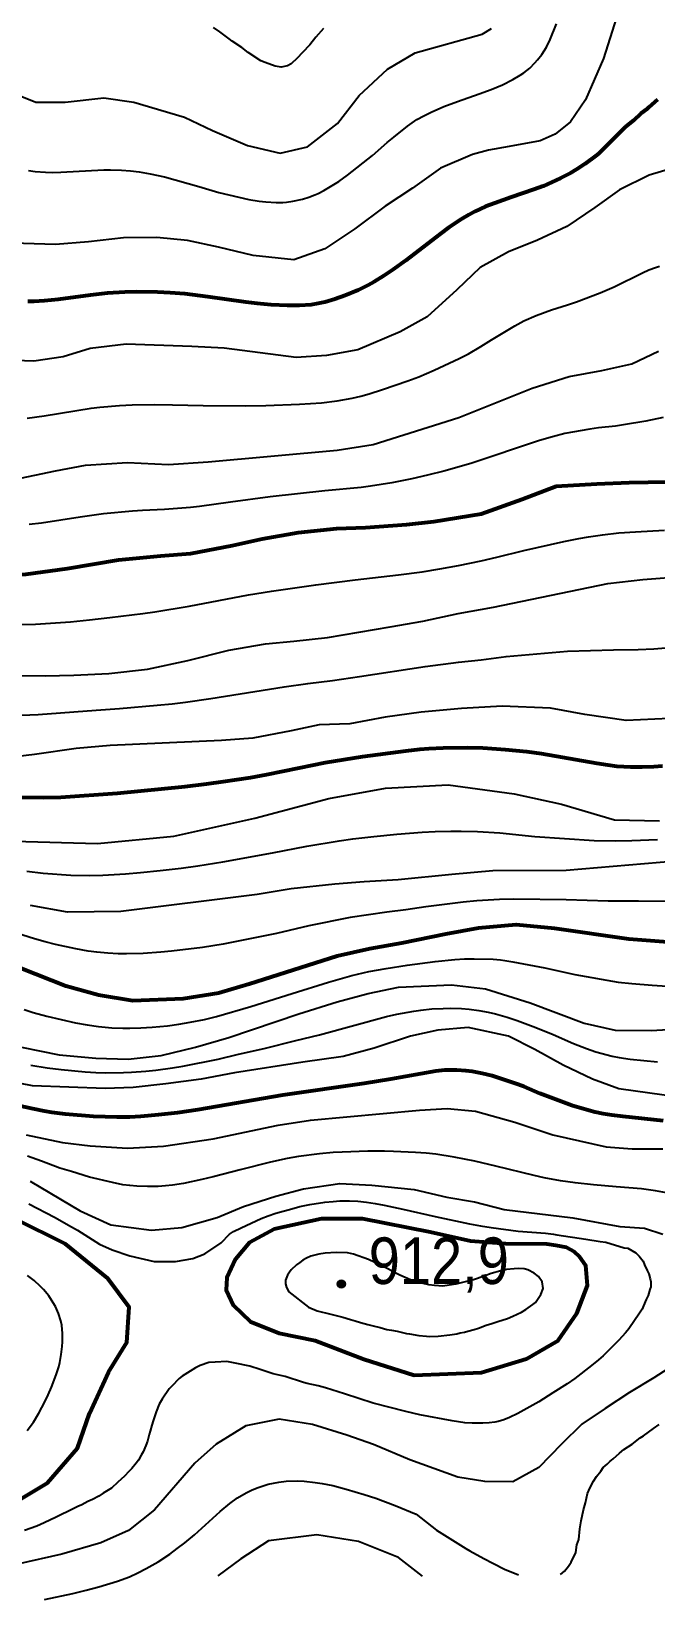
# Model space of a CAD drawing. Header units: metres. Extents: x 547833 to 556102, y 1844799 to 1850994.
# Drawn here: x 550662 to 550890, y 1845763 to 1846336 of the extents above; entities that cross this region are included whole.
import ezdxf

# ---------------------------------------------------------------- set-up
doc = ezdxf.new("R2010")
doc.units = ezdxf.units.M
doc.header["$LTSCALE"] = 6.8
for name, color, linetype, lineweight in [('1', 7, 'Continuous', 25), ('2', 7, 'Continuous', 53), ('5', 7, 'Continuous', 13)]:
    doc.layers.add(name, color=color, linetype=linetype, lineweight=lineweight)

msp = doc.modelspace()

# ---------------------------------------------------------------- hatches: boundary and pattern name
at = {"layer": '5'}
msp.add_hatch(color=256, dxfattribs=at).paths.add_polyline_path([(550776.9, 1845878.22, 1), (550773.9, 1845878.22, 1)])

# ---------------------------------------------------------------- linework, layer by layer
at = {"layer": '1'}
for points in [[(550875.92, 1846340.7), (550871.13, 1846325.8), (550864.55, 1846310.7), (550859.15, 1846302.69), (550853.48, 1846298.15), (550848.08, 1846295.74), (550836.75, 1846293.6), (550829.2, 1846292.27), (550823.26, 1846290.67), (550811.65, 1846285.78), (550801.44, 1846278.39), (550791.39, 1846271.79), (550780.26, 1846263.54), (550769.4, 1846256.22), (550758.04, 1846252.26), (550743.12, 1846253.87), (550730.46, 1846256.88), (550719.13, 1846259.28), (550707.95, 1846260.43), (550695.77, 1846260.32), (550682.98, 1846258.87), (550671.02, 1846257.89), (550655.35, 1846258.28)], [(550757.7, 1846273.62), (550761.24, 1846274.43), (550763.48, 1846275.11), (550765.69, 1846275.94), (550766.9, 1846276.48), (550769.05, 1846277.62), (550774.44, 1846280.91), (550777.65, 1846283.13), (550786.72, 1846290.33), (550792.08, 1846295.06), (550794.52, 1846297.08), (550799.58, 1846301.09), (550803.02, 1846303.47), (550805.49, 1846304.88), (550808.18, 1846306.22), (550812.79, 1846308.2), (550817.85, 1846310.11), (550825.76, 1846312.86), (550830.12, 1846314.47), (550834.26, 1846316.18), (550838.05, 1846318.05), (550840.72, 1846319.63), (550842.05, 1846320.55), (550844.2, 1846322.3), (550846.09, 1846324.15), (550847.05, 1846325.23), (550848.61, 1846327.26), (550850.32, 1846329.97), (550851.71, 1846332.76), (550854.04, 1846338.48)], [(550653.75, 1846313.86), (550663.74, 1846309.78), (550674.53, 1846309.86), (550688.58, 1846311.46), (550699.56, 1846309.78), (550718.09, 1846304.38), (550728.3, 1846299.44), (550741.11, 1846294.04), (550752.99, 1846291.19), (550763.02, 1846293.47), (550773.98, 1846302.08), (550781.85, 1846312.25), (550792.31, 1846321.94), (550802.3, 1846327.9), (550826.82, 1846334.62), (550830.22, 1846336.68)], [(550768.86, 1846336.75), (550766.12, 1846333.59), (550763.84, 1846330.73), (550761.18, 1846327.95), (550759.31, 1846325.88), (550757.05, 1846323.88), (550755.78, 1846323.12), (550753.36, 1846322.6), (550751.21, 1846322.97), (550747.59, 1846324.3), (550746.03, 1846324.87), (550741.35, 1846327.93), (550739.03, 1846329.78), (550735.54, 1846332.11), (550734.45, 1846332.98), (550730.94, 1846335.55), (550728.65, 1846337.15)], [(550898.92, 1846286.42), (550887.86, 1846283.13), (550877.03, 1846277.84), (550867.98, 1846271.36), (550857.71, 1846264.47), (550847.1, 1846259.46), (550836.41, 1846255.2), (550826.13, 1846249.46), (550817.54, 1846241.25), (550806.72, 1846231.38), (550796.92, 1846225.95), (550781.4, 1846219.37), (550769.95, 1846217.31), (550758.86, 1846216.56)], [(550661.09, 1846284.84), (550663.49, 1846284.54), (550667.27, 1846284.26), (550669.72, 1846284.2), (550672.86, 1846284.24), (550688.6, 1846285.08), (550691.07, 1846285.15), (550695.03, 1846285.01), (550698.32, 1846284.73), (550701.55, 1846284.35), (550705.52, 1846283.7), (550710.77, 1846282.52), (550723.37, 1846279.04), (550730.64, 1846276.88), (550741.58, 1846274.27), (550745.37, 1846273.68), (550747.8, 1846273.43), (550751.61, 1846273.2), (550754.05, 1846273.21), (550755.37, 1846273.3), (550757.7, 1846273.62)], [(550660.59, 1846194.45), (550666.86, 1846195.25), (550683.97, 1846198.12), (550687.19, 1846198.49), (550694.29, 1846199.06), (550698.98, 1846199.28), (550707.1, 1846199.39), (550713.76, 1846199.35), (550724.91, 1846199.08), (550740.5, 1846198.97), (550747.75, 1846199.03), (550760.11, 1846199.56), (550768.13, 1846200.06), (550773.91, 1846200.79), (550779.29, 1846201.78), (550782.47, 1846202.51), (550785.56, 1846203.34), (550790.42, 1846204.85), (550799.72, 1846208.07), (550803.7, 1846209.55), (550809.32, 1846211.92), (550818.4, 1846216.2), (550821.89, 1846217.95), (550826.37, 1846220.55), (550830.3, 1846223.04), (550838.79, 1846228.14), (550842.11, 1846229.93), (550846.55, 1846231.86), (550852.22, 1846234.01), (550857.96, 1846235.8), (550861.31, 1846236.94), (550869.92, 1846240.14), (550875.06, 1846242.42), (550885.38, 1846247.49), (550887.71, 1846248.55), (550890.21, 1846249.49), (550891.66, 1846249.9)], [(550758.86, 1846216.56), (550732.56, 1846219.93), (550720.8, 1846220.63), (550696.82, 1846221.47), (550683.67, 1846219.85), (550673.72, 1846216.82), (550663.1, 1846215.23), (550652.65, 1846215.57)], [(550726.72, 1846178.49), (550773.87, 1846182.69), (550786.97, 1846184.81), (550818.37, 1846194.72), (550845.1, 1846205.38), (550858.59, 1846209.7), (550870.54, 1846211.82), (550881.57, 1846214.21), (550891.21, 1846218.86)], [(550892.91, 1846194.64), (550886.65, 1846193.38), (550878.47, 1846191.99), (550875.51, 1846191.53), (550869.3, 1846190.86), (550866.17, 1846190.41), (550857.06, 1846188.81), (550852.55, 1846187.65), (550847.81, 1846186.22), (550822.71, 1846177.91), (550812.89, 1846175.12), (550806.84, 1846173.56), (550801.12, 1846172.22), (550793.79, 1846170.82), (550786.05, 1846169.56), (550782.69, 1846169.14), (550769.31, 1846167.86), (550749.4, 1846165.73), (550734.95, 1846163.8), (550723.6, 1846162.17), (550720.23, 1846161.81), (550710.74, 1846161.04), (550702.8, 1846160.68), (550699.07, 1846160.42), (550688.54, 1846159.5), (550679.97, 1846158.31), (550665.9, 1846156.13), (550661.36, 1846155.54)], [(550655.81, 1846171.98), (550670.94, 1846175.22), (550681.89, 1846177.22), (550697.28, 1846178.2), (550712.22, 1846177.48), (550726.72, 1846178.49)], [(550656.8, 1846119.02), (550663.7, 1846119.17), (550676.47, 1846120.08), (550683.44, 1846120.76), (550690.85, 1846121.59), (550702.86, 1846123.12), (550707.31, 1846123.75), (550719.76, 1846125.76), (550741.43, 1846129.87), (550749.89, 1846131.3), (550766.09, 1846133.56), (550780.49, 1846135.35), (550796.24, 1846137.15), (550804.92, 1846138.32), (550811.37, 1846139.35), (550818.17, 1846140.63), (550826.41, 1846142.35), (550832.14, 1846143.65), (550842.04, 1846146.08), (550856.71, 1846149.39), (550862.2, 1846150.53), (550865.74, 1846151.14)], [(550865.74, 1846151.14), (550870.77, 1846151.87), (550876.78, 1846152.52), (550882.79, 1846152.96), (550893.49, 1846153.51)], [(550290.49, 1846135.24), (550311.36, 1846138.24), (550342.54, 1846133.27), (550370.35, 1846124.35), (550448.87, 1846091.71), (550471.24, 1846084.85), (550500.55, 1846081.82), (550529.24, 1846078.6), (550558.35, 1846072.75), (550583.94, 1846062.19), (550608.22, 1846050.84), (550632.88, 1846043.98), (550655.69, 1846039.96), (550686.27, 1846039.11), (550714.17, 1846041.76), (550743.79, 1846048.3), (550770.78, 1846055.55), (550791.57, 1846059.3), (550814.43, 1846060.5), (550838.55, 1846057.26), (550855.87, 1846053.51), (550875.2, 1846047.7), (550891.62, 1846047.4)], [(550655.41, 1846100.42), (550667.23, 1846100.36), (550677.63, 1846100.52), (550690.51, 1846101.22), (550704.56, 1846102.81), (550719.32, 1846105.89), (550734.26, 1846109.74), (550747.72, 1846112.03), (550758.03, 1846112.94), (550770.32, 1846114.33), (550793.25, 1846118.2), (550805.21, 1846120.32), (550818.11, 1846123.05), (550830.92, 1846125.4), (550872.75, 1846134.07), (550885.54, 1846135.53), (550901.29, 1846136.67)], [(550658.58, 1846085.99), (550664.69, 1846086.22), (550685.77, 1846087.8), (550694.3, 1846088.36), (550708.11, 1846089.6), (550713.57, 1846090.15), (550718.47, 1846090.74), (550727.67, 1846091.99), (550754.45, 1846096.26), (550763.09, 1846097.5), (550772.21, 1846098.67), (550781.98, 1846100.04), (550806.02, 1846103.71), (550818.17, 1846105.36), (550826.43, 1846106.21), (550835.62, 1846107.39), (550857.99, 1846109.3), (550874.76, 1846109.85), (550883.85, 1846110), (550889.6, 1846110.24), (550896.91, 1846110.79)], [(550895.1, 1846084.78), (550879.44, 1846084.02), (550864.32, 1846086.25), (550851.75, 1846088.51), (550834.13, 1846089.3), (550819.24, 1846088.38), (550804.53, 1846087.09), (550791.4, 1846085.22), (550778.47, 1846082.74), (550767.32, 1846082.49), (550757.04, 1846080.18), (550743.11, 1846077.59), (550731.65, 1846076.67), (550690.96, 1846074.85), (550678.5, 1846073.82), (550663.26, 1846071.59), (550648.1, 1846069.74)], [(550660.52, 1846028.97), (550666.51, 1846028.28), (550676.58, 1846027.55), (550683.29, 1846027.43), (550688.27, 1846027.55), (550696.54, 1846028.01), (550701.98, 1846028.47), (550709.21, 1846029.21), (550716.87, 1846030.12), (550722.96, 1846030.95), (550732.09, 1846032.42), (550750.22, 1846035.63), (550762.73, 1846038.12), (550774.58, 1846040.1), (550779.62, 1846040.82), (550787.22, 1846041.7), (550795.65, 1846042.5), (550804.95, 1846043.26), (550809.68, 1846043.48), (550815.44, 1846043.6), (550819.15, 1846043.6), (550825.13, 1846043.45), (550833.28, 1846042.98), (550846.08, 1846041.67), (550867.78, 1846040.14), (550875.39, 1846040.05), (550881.5, 1846040.18), (550890.91, 1846040.59)], [(550897.62, 1846032.58), (550857.48, 1846029.18), (550830.69, 1846029.06), (550815.73, 1846027.75), (550796.13, 1846025.78), (550783.76, 1846025.14), (550773.05, 1846024.3), (550757, 1846022.48), (550744.66, 1846020.45), (550694.8, 1846014.29), (550675.4, 1846014), (550661.79, 1846016.39)], [(550894.81, 1846017.85), (550883.98, 1846018.04), (550872.89, 1846018.01), (550857.56, 1846018.5), (550838.37, 1846018.79), (550833.11, 1846018.67), (550824.9, 1846018.15), (550819.94, 1846017.68), (550806.31, 1846015.95), (550798.91, 1846014.88), (550791.98, 1846014.02), (550778.63, 1846012.12), (550763.51, 1846009.04), (550751.76, 1846006.21), (550732.16, 1846002.31), (550724.71, 1846001.17), (550713.35, 1845999.81), (550709.41, 1845999.43), (550702.95, 1845998.96), (550696.95, 1845998.75), (550693.8, 1845998.81), (550690.04, 1845999.05), (550686.06, 1845999.42), (550682.94, 1845999.81), (550678.4, 1846000.58), (550670.98, 1846002.2), (550667.13, 1846003.17), (550663.3, 1846004.27), (550652.46, 1846007.64)], [(550659.53, 1845978.46), (550662.82, 1845977.41), (550667.82, 1845976.06), (550678.28, 1845973.61), (550682.56, 1845972.86), (550686.64, 1845972.31), (550691.58, 1845971.83), (550695.55, 1845971.64), (550698.16, 1845971.62), (550702.19, 1845971.73), (550706.33, 1845971.99), (550711.88, 1845972.5), (550716.06, 1845973.1), (550720.16, 1845973.8), (550725.45, 1845974.82), (550729.75, 1845975.89), (550742.28, 1845979.56), (550757.41, 1845984.37), (550770.65, 1845988.45), (550779.18, 1845990.86), (550785.42, 1845992.34), (550791.79, 1845993.49), (550799.41, 1845994.7), (550809.67, 1845995.99), (550816.89, 1845996.75), (550820.43, 1845996.99), (550823.92, 1845997.03), (550830.81, 1845996.83), (550833.56, 1845996.62), (550835.13, 1845996.42), (550838.09, 1845995.89), (550849.75, 1845993.72), (550860.72, 1845991.2), (550876.56, 1845988.46), (550881.46, 1845987.92), (550888.97, 1845987.3), (550899.88, 1845986.64)], [(550652.01, 1845966), (550672.28, 1845961.94), (550685.64, 1845960.66), (550697.49, 1845960.36), (550709.52, 1845961.72), (550722.15, 1845964.68), (550734.32, 1845968.22), (550759.89, 1845976.83), (550773.88, 1845981.21), (550785.21, 1845984.27), (550796.25, 1845986.67), (550815.59, 1845987.46), (550828.08, 1845985.96), (550844.4, 1845980.95), (550864.04, 1845973.52), (550875.4, 1845970.87), (550888.61, 1845970.84), (550899.09, 1845971.4)], [(550661.93, 1845958.1), (550667.9, 1845957.17), (550673.06, 1845956.53), (550681.79, 1845955.73), (550685.67, 1845955.48), (550689.35, 1845955.37), (550695.83, 1845955.41), (550698.74, 1845955.53), (550704, 1845955.94), (550707.63, 1845956.35), (550713.73, 1845957.19), (550717.51, 1845957.82), (550730.44, 1845960.37), (550737.81, 1845962.14), (550747.14, 1845964.21), (550758.77, 1845967.15), (550767.39, 1845969.21), (550791.85, 1845975.89), (550795.62, 1845976.73), (550801.89, 1845977.9), (550804.38, 1845978.28), (550808.47, 1845978.67), (550812.62, 1845978.88), (550815.22, 1845978.92), (550819.33, 1845978.78), (550822.1, 1845978.54), (550825.63, 1845978.07), (550829, 1845977.46), (550831.65, 1845976.85), (550836.02, 1845975.64), (550839.64, 1845974.47), (550846.48, 1845971.88), (550852.73, 1845969.31), (550860.26, 1845966.08)], [(550846.09, 1845963.86), (550836.51, 1845968.75), (550821.68, 1845971.89), (550810.61, 1845970.89), (550800.69, 1845968.75), (550787.35, 1845964.32), (550776.01, 1845961.26), (550761.38, 1845959.22), (550736.41, 1845955.37), (550724.23, 1845952.97), (550711.33, 1845951.38), (550699.29, 1845950.02), (550689.17, 1845949.63), (550662.52, 1845950.55), (550605.24, 1845961.71)], [(550860.26, 1845966.08), (550864.94, 1845964.2), (550868.41, 1845963.04), (550874.38, 1845961.47), (550876.89, 1845960.94), (550880.89, 1845960.36), (550890.92, 1845959.33)], [(550898.62, 1845946.45), (550876.81, 1845949.44), (550867.13, 1845953.04), (550856.38, 1845958.17), (550846.09, 1845963.86)], [(550660.3, 1845932.69), (550673.58, 1845929.88), (550683.62, 1845928.73), (550697.31, 1845927.87), (550710.43, 1845928.59), (550728.55, 1845931.28), (550752.37, 1845936.27), (550764.1, 1845938.11), (550803.96, 1845941.74), (550814.05, 1845942.37)], [(550814.05, 1845942.37), (550824.45, 1845941.39), (550838.76, 1845937.3), (550852.62, 1845932.65), (550872.19, 1845928.28), (550881.62, 1845927.59), (550892.79, 1845927.59)], [(550895.5, 1845911.27), (550890.2, 1845912.3), (550885.1, 1845913.01), (550875.82, 1845913.68), (550867.51, 1845914.39), (550860.78, 1845915.14), (550855.48, 1845915.92), (550849.51, 1845917), (550845.86, 1845917.79), (550831.86, 1845921.26), (550824.17, 1845923.04), (550816.65, 1845924.52), (550809.9, 1845925.58), (550806.42, 1845925.98), (550802.53, 1845926.25), (550794.45, 1845926.64), (550791.11, 1845926.73), (550785.1, 1845926.69), (550775.64, 1845926.4), (550772.42, 1845926.23), (550767.38, 1845925.78), (550759.77, 1845924.78), (550755.62, 1845924.05), (550749.49, 1845922.71), (550738.48, 1845919.97), (550728.59, 1845917.36), (550724.39, 1845916.37), (550717.75, 1845914.97), (550713.76, 1845914.31), (550711.13, 1845914.02), (550708.51, 1845913.85), (550704.57, 1845913.77), (550700.66, 1845913.94), (550698.11, 1845914.16), (550695.57, 1845914.49), (550691.77, 1845915.25), (550683.37, 1845917.19), (550676.83, 1845919.35), (550672.58, 1845920.56), (550665.9, 1845923.13), (550660.74, 1845924.93)], [(550661.73, 1845915.81), (550679.99, 1845904.92), (550691.24, 1845899.85), (550706.07, 1845897.84), (550717.14, 1845898.84), (550730.06, 1845902.47), (550739.64, 1845906.48), (550751.4, 1845910.35), (550761.51, 1845913.02), (550774.89, 1845914.92), (550786.51, 1845914.33), (550802, 1845912.72), (550813.87, 1845909.96), (550824, 1845908.23), (550834.82, 1845905.46), (550859.96, 1845902.35), (550877.07, 1845899.24), (550886.15, 1845898.55), (550892.79, 1845896.47)], [(550661.17, 1845907.46), (550670.55, 1845902.62), (550676.76, 1845899.08), (550679.01, 1845897.9), (550687.05, 1845892.82), (550691.64, 1845890.73), (550698.15, 1845888.46), (550706.95, 1845886.38), (550714.8, 1845886.38), (550721.11, 1845887.51), (550725.52, 1845889.22), (550731.45, 1845893.2), (550734.5, 1845896.37), (550736.04, 1845897.36), (550738.78, 1845898.78), (550746.07, 1845902.1), (550748.71, 1845903.1), (550751.48, 1845904.03), (550757.29, 1845905.73), (550760.24, 1845906.47), (550763.9, 1845907.25), (550769.39, 1845908.1), (550772.43, 1845908.41), (550774.79, 1845908.56), (550778.41, 1845908.59), (550781.44, 1845908.43), (550784.58, 1845908.1), (550787.79, 1845907.62), (550790.99, 1845907.03), (550797.91, 1845905.55), (550809.7, 1845902.86), (550822.19, 1845900.23), (550826.26, 1845899.45), (550830.11, 1845898.86), (550840.03, 1845897.57), (550850.01, 1845896.76), (550852.92, 1845896.41), (550854.08, 1845896.21), (550864.66, 1845894.61), (550869.96, 1845893.72), (550871.98, 1845893.46), (550878.65, 1845891.48)], [(550878.65, 1845891.48), (550880.04, 1845891.27), (550882.95, 1845889.62), (550884.2, 1845888.4), (550885.65, 1845886.58), (550886.17, 1845885.27), (550887.15, 1845883.15), (550887.78, 1845881.98), (550888.25, 1845880.05), (550888.5, 1845878.97), (550888.44, 1845877.22), (550888.07, 1845876.19), (550887.45, 1845874.01), (550886.74, 1845872.57), (550885.77, 1845870.23), (550885.28, 1845869.06), (550884.33, 1845867.58), (550880.47, 1845861.86), (550879.22, 1845860.41), (550876.73, 1845857.7), (550874.1, 1845854.99), (550871.05, 1845852.03), (550869.35, 1845850.51), (550866.8, 1845848.41), (550860.68, 1845843.74), (550857.86, 1845841.71), (550852.64, 1845838.52), (550847.49, 1845835.21), (550839.9, 1845830.97), (550836.8, 1845829.42), (550834.75, 1845828.62), (550832.67, 1845828), (550831.5, 1845827.75), (550829.36, 1845827.46), (550827.11, 1845827.34), (550823.22, 1845827.37), (550820.48, 1845827.57), (550815.93, 1845828.29), (550804.06, 1845830.43), (550798.98, 1845831.6), (550787.02, 1845834.68), (550776.6, 1845838.1), (550769.66, 1845840.25), (550766.96, 1845841.01), (550762.86, 1845841.94), (550761.58, 1845842.19), (550754.81, 1845844.47)], [(550767.15, 1845889.06), (550764.26, 1845888.34), (550762.66, 1845887.66), (550761.36, 1845886.92), (550760.17, 1845886.09), (550758.97, 1845885.26), (550757.11, 1845883.37), (550756.42, 1845882.5), (550755.75, 1845881.43), (550754.97, 1845879.57), (550755.02, 1845878.28), (550755.37, 1845876.94), (550756.24, 1845875.36), (550763.38, 1845869.81), (550766.57, 1845868.43), (550771.56, 1845867.2), (550775.89, 1845866.11)], [(550775.89, 1845866.11), (550778.75, 1845865.24), (550780.49, 1845864.75), (550782.34, 1845864.17), (550785.1, 1845863.39), (550787.03, 1845862.92), (550789.57, 1845862.32), (550792.03, 1845861.6), (550793.74, 1845861.3), (550795.76, 1845860.94), (550799.22, 1845860.14), (550800.32, 1845859.97), (550803.65, 1845859.46), (550806.45, 1845859.18), (550807.45, 1845859.1), (550810.71, 1845859.17), (550815, 1845859.66), (550817.63, 1845860.05), (550818.78, 1845860.38), (550820.43, 1845860.67), (550821.58, 1845861), (550823.88, 1845861.65), (550825.51, 1845862.13), (550828.26, 1845863.14), (550830.37, 1845863.77), (550832.56, 1845864.52), (550836.09, 1845865.61), (550838.07, 1845866.53), (550841.17, 1845867.97), (550842.84, 1845868.95), (550845.31, 1845870.71), (550846.31, 1845871.52), (550848.25, 1845874.41), (550849.1, 1845876.58), (550848.72, 1845879.01), (550847.42, 1845880.94), (550845.89, 1845882.15), (550843.48, 1845883.36), (550842.15, 1845883.71), (550840.16, 1845883.88), (550838.49, 1845883.79), (550835.75, 1845883.48), (550833.62, 1845883.04), (550830.17, 1845882.05), (550827.61, 1845881.07), (550823.71, 1845879.74), (550821.1, 1845879.15), (550817.26, 1845878.12), (550814.83, 1845877.74), (550812.49, 1845877.48), (550809.4, 1845877.62), (550807.3, 1845877.88), (550805.26, 1845878.44), (550800.65, 1845879.8), (550796.8, 1845881.44), (550795.02, 1845882.32), (550792.39, 1845883.71), (550790.39, 1845884.77), (550787.57, 1845886.13), (550785.37, 1845887.17), (550779.81, 1845889.11), (550777.68, 1845889.56), (550773.51, 1845889.68), (550769.47, 1845889.52), (550767.15, 1845889.06)], [(550660.63, 1845824.69), (550662.92, 1845827.8), (550664.93, 1845831.06), (550667.08, 1845835.13), (550668.33, 1845837.77), (550669.5, 1845840.49), (550671.21, 1845845), (550672.14, 1845847.99), (550672.54, 1845849.61), (550673.07, 1845852.5), (550673.38, 1845855.42), (550673.47, 1845857.09), (550673.49, 1845860.2), (550673.23, 1845863.24), (550672.93, 1845864.82), (550672.1, 1845867.48), (550670.93, 1845870), (550670.14, 1845871.39), (550668.48, 1845873.89), (550666.55, 1845876.26), (550665.41, 1845877.46), (550663.18, 1845879.45), (550660.69, 1845881.32)], [(550754.81, 1845844.47), (550750.48, 1845845.47), (550745.72, 1845847.04), (550741.99, 1845848.23), (550736.65, 1845849.36), (550733.5, 1845849.87), (550729.31, 1845849.64), (550726.97, 1845849.5), (550723.87, 1845848.41), (550722.1, 1845847.59), (550717.24, 1845844.55), (550716.1, 1845843.68), (550713.44, 1845840.9), (550712.44, 1845839.92), (550709.89, 1845836.16), (550708.86, 1845834.31), (550707.8, 1845831.58), (550706.69, 1845828.24), (550706.13, 1845826.68), (550705.5, 1845824.51), (550705.15, 1845823.23), (550704.56, 1845820.8), (550703.99, 1845819.25), (550703.02, 1845816.91), (550702.29, 1845815.71), (550701.26, 1845813.86), (550700.39, 1845812.77), (550698.87, 1845810.86), (550697.76, 1845809.74), (550696.21, 1845808.08), (550693.74, 1845805.82), (550691.38, 1845803.69), (550688.36, 1845801.86), (550686.76, 1845800.69), (550684.53, 1845799.57), (550682.76, 1845798.75), (550680.54, 1845797.63), (550679.12, 1845796.97), (550677.36, 1845796.15), (550671.18, 1845793.05), (550666.83, 1845790.98), (550664.09, 1845789.76), (550659.6, 1845788.15)], [(550898.38, 1845849.65), (550889.5, 1845843.95), (550880.71, 1845838.63), (550871.72, 1845832.79), (550863.23, 1845827), (550855.8, 1845819.68)], [(550855.8, 1845819.68), (550847.48, 1845811.24), (550838.05, 1845805.98), (550827.87, 1845806.09), (550817.92, 1845807.63), (550800.42, 1845814.03), (550787.08, 1845819.63), (550777.43, 1845822.99), (550764.8, 1845826.89), (550752.64, 1845828.81), (550740.46, 1845826.42), (550729.66, 1845819.73), (550721.81, 1845812.74), (550707.11, 1845795.71), (550697.67, 1845788.16), (550687.51, 1845783.7), (550673.24, 1845779.55), (550657.14, 1845775.94)], [(550855.44, 1845772.18), (550856.95, 1845773.37), (550858.37, 1845775.14), (550859.31, 1845776.61), (550861.02, 1845780.15), (550861.45, 1845782.93), (550862.1, 1845784.86), (550862.52, 1845788.75), (550863.06, 1845791.67), (550863.84, 1845795.72), (550864.54, 1845798.28), (550865.27, 1845801.71), (550866.16, 1845803.67), (550867.49, 1845806.18), (550868.66, 1845807.92), (550870.18, 1845809.83), (550871.02, 1845811.16), (550872.48, 1845812.44), (550873.49, 1845813.42), (550874.74, 1845814.43), (550876.99, 1845816.42), (550878.57, 1845817.84), (550881.58, 1845819.67), (550884.54, 1845821.99), (550885.82, 1845822.76), (550889.48, 1845825.4), (550891.55, 1845826.88)], [(550701.09, 1845772.73), (550704.11, 1845774.26), (550708.42, 1845776.74), (550712.69, 1845779.55), (550715.47, 1845781.57), (550718.2, 1845783.7), (550721.7, 1845786.65), (550731.18, 1845795.16), (550734.68, 1845798.01), (550737.51, 1845800.07), (550740.58, 1845801.93), (550742.76, 1845803), (550745.05, 1845803.95), (550748.69, 1845805.09), (550752.54, 1845805.87), (550755.19, 1845806.18), (550759.3, 1845806.35), (550761.83, 1845806.22), (550765.77, 1845805.78), (550768.35, 1845805.39), (550772.3, 1845804.61), (550777.14, 1845803.3), (550783.76, 1845801.35), (550787.96, 1845799.96), (550795.04, 1845797.3), (550802.75, 1845794.13), (550810.21, 1845788.33), (550820.81, 1845781.67)], [(550804.98, 1845771.57), (550796.32, 1845778.28), (550781.67, 1845784.24), (550766.42, 1845786.58), (550748.75, 1845784.45), (550738.7, 1845777.85), (550730.28, 1845771.66)], [(550820.81, 1845781.67), (550822.28, 1845780.72), (550827.43, 1845777.96), (550830.72, 1845776.22), (550835.19, 1845774), (550839.22, 1845772.35), (550840.12, 1845771.99)], [(550666.9, 1845762.95), (550677.24, 1845765.15), (550682.21, 1845766.38), (550686.81, 1845767.62), (550693.6, 1845769.66), (550697.95, 1845771.32), (550701.09, 1845772.73)]]:
    msp.add_lwpolyline(points, dxfattribs=at)
at = {"layer": '2'}
for points in [[(550890.93, 1846310.8), (550887.78, 1846307.96), (550886.99, 1846307.25), (550884.82, 1846305.64), (550882.13, 1846303.11), (550880.99, 1846302.23), (550879.06, 1846300.65), (550869.32, 1846290.93), (550868.24, 1846290.14), (550864.45, 1846287.28), (550861.3, 1846285.21), (550859.14, 1846283.94), (550855.48, 1846282.05), (550849.11, 1846279.19), (550845.72, 1846277.88), (550837.52, 1846275.18), (550831.49, 1846273), (550828.09, 1846271.67), (550824.2, 1846269.93), (550822, 1846268.73), (550819.34, 1846267.13), (550814.67, 1846264.06), (550811.64, 1846261.8), (550799, 1846251.98), (550794.26, 1846248.57), (550790.88, 1846246.36), (550787.41, 1846244.27), (550785.15, 1846243.03), (550781.54, 1846241.23), (550776.73, 1846239.18), (550773.05, 1846237.88), (550769.35, 1846236.84), (550766.91, 1846236.28), (550764.37, 1846235.85), (550760.16, 1846235.52), (550755.71, 1846235.51), (550749.71, 1846235.82), (550744.67, 1846236.29), (550740.52, 1846236.79), (550726.61, 1846238.78), (550718.24, 1846239.79), (550712.82, 1846240.2), (550708.19, 1846240.42), (550700.66, 1846240.52), (550696.3, 1846240.4), (550690, 1846240.03), (550683.79, 1846239.33), (550671.97, 1846237.74), (550666.78, 1846237.26), (550663.16, 1846237.07), (550660.82, 1846237.03)], [(550894.46, 1846171.09), (550880.53, 1846170.78), (550868.76, 1846170.33), (550853.88, 1846169.41), (550841.46, 1846164.7), (550826.44, 1846159.31), (550809.22, 1846156.6), (550799.19, 1846155.46), (550784.19, 1846154.4), (550773.58, 1846153.95), (550759.64, 1846152.5), (550746.43, 1846150.24), (550735.54, 1846147.74), (550720.24, 1846144.86), (550709.29, 1846144), (550693.96, 1846142.51), (550675.26, 1846139.38), (550660.13, 1846137.28), (550643.32, 1846136.52), (550629.91, 1846137.16), (550613.4, 1846140.5), (550599.67, 1846145.04), (550577.41, 1846153.18), (550564.69, 1846156.7)], [(550892.74, 1846067.3), (550889.51, 1846067.07), (550885.34, 1846066.96), (550881.12, 1846066.97), (550876.01, 1846067.26), (550872.78, 1846067.68), (550868.7, 1846068.34), (550848.47, 1846071.81), (550843.2, 1846072.52), (550835.37, 1846073.29), (550827.1, 1846073.9), (550821.52, 1846074.02), (550812.62, 1846073.87), (550807.37, 1846073.61)], [(550807.37, 1846073.61), (550804.04, 1846073.36), (550798.96, 1846072.85), (550783.1, 1846070.8), (550769.52, 1846068.52), (550759.94, 1846066.65), (550748.07, 1846064.21), (550742.25, 1846063.12), (550732.26, 1846061.6), (550726.08, 1846060.74), (550718.16, 1846059.76), (550693.46, 1846057.31), (550672.97, 1846055.94), (550666.7, 1846055.82), (550656.46, 1846055.9)], [(550730.69, 1845984.57), (550741.75, 1845987.86), (550773.87, 1845998.1), (550785.76, 1846000.72), (550797.47, 1846002.81), (550813.6, 1846006.16), (550825.55, 1846008.28), (550839.27, 1846009.45), (550853.26, 1846008.12), (550880.37, 1846004.33), (550899.47, 1846002.81)], [(550658.41, 1845993.53), (550674.76, 1845987.12), (550686.7, 1845983.78), (550699.25, 1845981.77), (550717.59, 1845982.45), (550730.69, 1845984.57)], [(550892.92, 1845937.83), (550878.22, 1845939.4), (550874.21, 1845939.9), (550871.03, 1845940.41), (550868.16, 1845941.01), (550862.53, 1845942.5), (550859.64, 1845943.4), (550847.92, 1845947.85), (550842.03, 1845950.3), (550838.9, 1845951.44), (550830.52, 1845954.25), (550826.81, 1845955.15), (550823.14, 1845955.8), (550820.92, 1845956.07), (550817.55, 1845956.31), (550813.17, 1845956.26), (550809.85, 1845955.92), (550804.41, 1845955.03), (550793.48, 1845953.02)], [(550793.48, 1845953.02), (550783.75, 1845951.42), (550754.05, 1845947.16), (550722.91, 1845941.84), (550715.48, 1845940.76), (550708.61, 1845939.94), (550702, 1845939.39), (550698.11, 1845939.2), (550693.41, 1845939.14), (550684.89, 1845939.42), (550674.48, 1845940.29), (550669.67, 1845940.87), (550666.84, 1845941.33), (550662.65, 1845942.14), (550655.43, 1845943.83)], [(550654, 1845797.16), (550668.03, 1845805.6), (550679.04, 1845818.29), (550683.44, 1845830.98), (550690.38, 1845845.99), (550697.02, 1845856.91), (550697.85, 1845869.7), (550690.05, 1845880.25), (550674.53, 1845892.84), (550656.36, 1845901.84)]]:
    msp.add_lwpolyline(points, dxfattribs=at)
msp.add_lwpolyline([(550750.89, 1845898.2), (550741.79, 1845893.36), (550736.76, 1845887.32), (550733.59, 1845880.49), (550733.33, 1845876.14), (550736.01, 1845870.35), (550742.13, 1845864.56), (550752.65, 1845860.29), (550765.79, 1845857.59), (550783.59, 1845850.71), (550802.03, 1845844.93), (550826.56, 1845845.93), (550843.02, 1845850.85), (550854.57, 1845857.62), (550861.46, 1845867.42), (550865.26, 1845877.63), (550864.69, 1845884.93), (550862.39, 1845888.21), (550860.51, 1845889.94), (550857.61, 1845891.51), (550853.69, 1845892.23), (550850.5, 1845892.81), (550835.46, 1845892.92), (550822.52, 1845893.87), (550807.79, 1845897.15), (550783.14, 1845902.01), (550776.16, 1845902.01), (550768.12, 1845902.01)], close=True, dxfattribs=at)
at = {"layer": '5'}
msp.add_circle((550775.4, 1845878.22), 1.5, dxfattribs=at)

# ---------------------------------------------------------------- texts
at = {"layer": '5', "width": 0.9}
msp.add_text('912,9', height=17, dxfattribs=at).set_placement((550785.4, 1845878.22))

doc.saveas('drawing.dxf')
